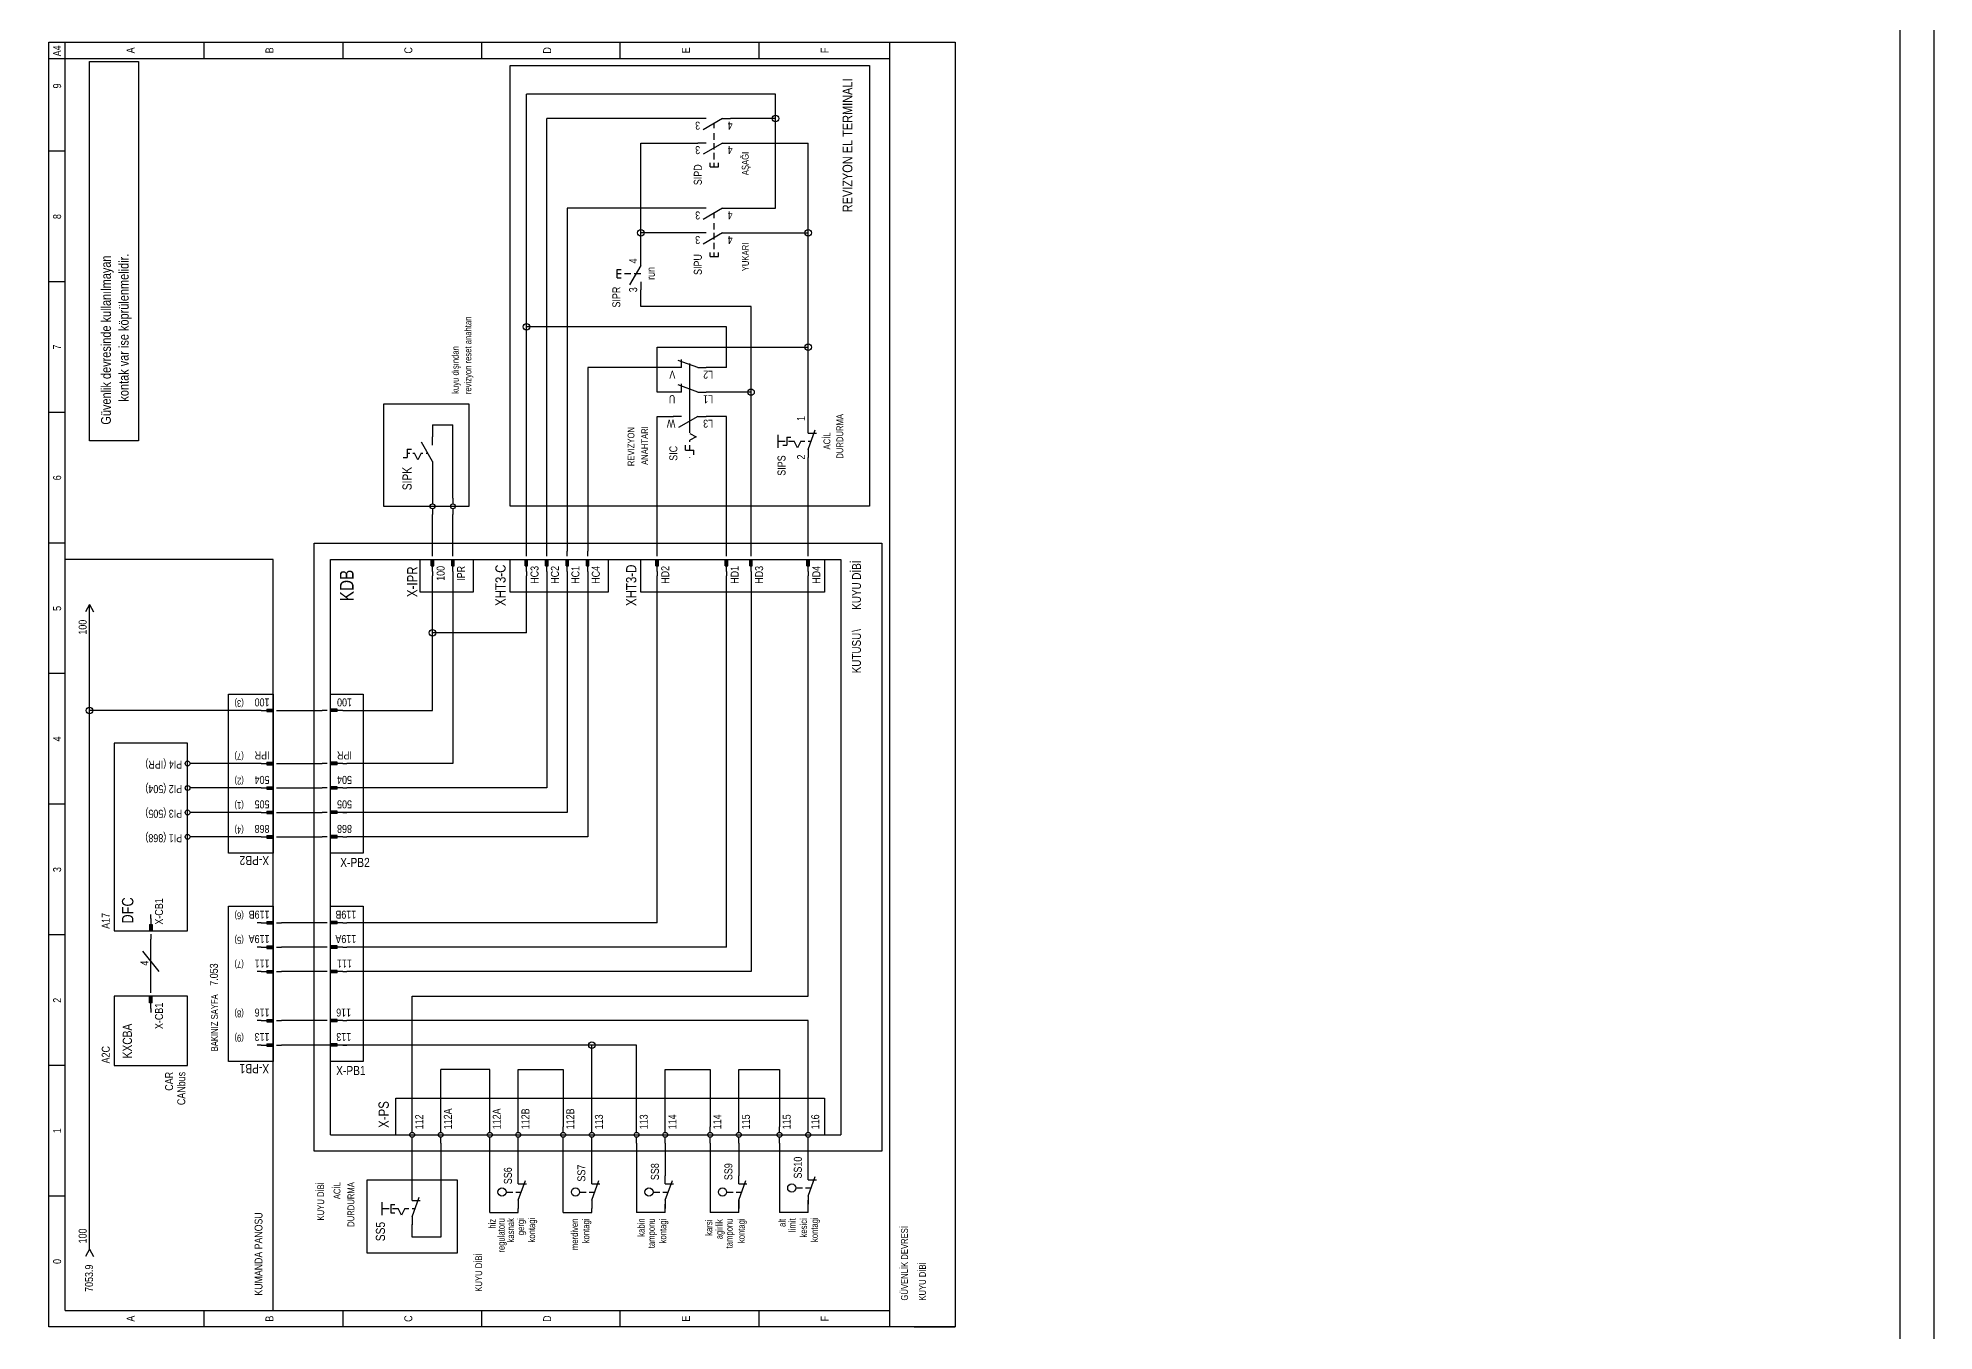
# Model space of a CAD drawing. Header units: centimetres. Extents: x 0 to 12547, y -30 to 2970.
# Drawn here: x 11151 to 12547, y 1019 to 1971 of the extents above; entities that cross this region are included whole.
import ezdxf
from ezdxf.enums import TextEntityAlignment as Align

# ---------------------------------------------------------------- set-up
doc = ezdxf.new("R2010")
doc.units = ezdxf.units.CM
for name, color, linetype in [('SCOTT-CERCEVE', 7, 'CONTINUOUS'), ('SCOTT-ELEKTRIK', 3, 'CONTINUOUS'), ('SCOTT-ELEKTRIK-YAZI', 4, 'CONTINUOUS')]:
    doc.layers.add(name, color=color, linetype=linetype)
doc.styles.get("Standard").update_dxf_attribs({"font": 'arial.ttf', "width": 0.8})

msp = doc.modelspace()

# ---------------------------------------------------------------- linework, layer by layer
at = {"layer": 'SCOTT-CERCEVE'}
for points in [[(0, 0), (12546.7, 0), (12546.7, 2970), (0, 2970)], [(100, 0), (12521.7, 0), (12521.7, 2970), (100, 2970)]]:
    msp.add_lwpolyline(points, close=True, dxfattribs=at)
at = {"layer": 'SCOTT-ELEKTRIK'}
for p, q in [((11159, 1022.3), (11159, 1968.1)), ((11159, 1968.1), (11826.2, 1968.1)), ((11171, 1034.3), (11171, 1968.1)), ((11273.2, 1968.1), (11273.2, 1956.1)), ((11375.4, 1968.1), (11375.4, 1956.1)), ((11477.5, 1968.1), (11477.5, 1956.1)), ((11579.7, 1956.1), (11579.7, 1968.1)), ((11681.9, 1956.1), (11681.9, 1968.1)), ((11778.1, 1022.3), (11778.1, 1968.1)), ((11826.2, 1968.1), (11826.2, 1022.3)), ((11159, 1956.1), (11778.1, 1956.1)), ((11189, 1674.5), (11189, 1953.9)), ((11189, 1953.9), (11225.1, 1953.9)), ((11225.1, 1953.9), (11225.1, 1674.5)), ((11498.6, 1626.4), (11498.6, 1950.9)), ((11498.6, 1950.9), (11763, 1950.9)), ((11763, 1950.9), (11763, 1626.4)), ((11693.9, 1929.9), (11510.6, 1929.9)), ((11510.6, 1758.6), (11510.6, 1929.9)), ((11693.9, 1911.9), (11693.9, 1929.9)), ((11525.6, 1593.3), (11525.6, 1911.9)), ((11636.8, 1911.9), (11525.6, 1911.9)), ((11642.8, 1911.9), (11636.8, 1911.9)), ((11654.9, 1911.9), (11640.6, 1903.7)), ((11648.8, 1904.7), (11648.8, 1908.4)), ((11648.8, 1896.2), (11648.8, 1901.1)), ((11654.9, 1911.9), (11660.9, 1911.9)), ((11693.9, 1911.9), (11660.9, 1911.9)), ((11693.9, 1845.8), (11693.9, 1911.9)), ((11171, 1887.8), (11159, 1887.8)), ((11594.8, 1893.8), (11636.8, 1893.8)), ((11594.8, 1827.7), (11594.8, 1893.8)), ((11642.8, 1893.8), (11636.8, 1893.8)), ((11654.9, 1893.8), (11640.6, 1885.6)), ((11648.8, 1889), (11648.8, 1893.8)), ((11648.8, 1881.8), (11648.8, 1886.6)), ((11654.9, 1893.8), (11660.9, 1893.8)), ((11660.9, 1893.8), (11718, 1893.8)), ((11718, 1827.7), (11718, 1893.8)), ((11645.8, 1876.4), (11645.8, 1879.4)), ((11645.8, 1876.4), (11651.9, 1876.4)), ((11648.8, 1876.4), (11648.8, 1879.4)), ((11651.9, 1876.4), (11651.9, 1879.4)), ((11636.8, 1845.8), (11540.7, 1845.8)), ((11540.7, 1845.8), (11540.7, 1593.3)), ((11642.8, 1845.8), (11636.8, 1845.8)), ((11654.9, 1845.8), (11640.6, 1837.5)), ((11654.9, 1845.8), (11660.9, 1845.8)), ((11660.9, 1845.8), (11693.9, 1845.8)), ((11648.8, 1838.5), (11648.8, 1842.3)), ((11648.8, 1830.1), (11648.8, 1834.9)), ((11636.8, 1827.7), (11594.8, 1827.7)), ((11594.8, 1809.7), (11594.8, 1827.7)), ((11642.8, 1827.7), (11636.8, 1827.7)), ((11654.9, 1827.7), (11640.6, 1819.5)), ((11648.8, 1822.9), (11648.8, 1827.7)), ((11648.8, 1815.7), (11648.8, 1820.5)), ((11654.9, 1827.7), (11660.9, 1827.7)), ((11660.9, 1827.7), (11718, 1827.7)), ((11718, 1743.6), (11718, 1827.7)), ((11577.3, 1800.7), (11580.3, 1800.7)), ((11577.3, 1794.7), (11577.3, 1800.7)), ((11594.8, 1803.7), (11586.5, 1789.5)), ((11594.8, 1803.7), (11594.8, 1809.7)), ((11645.8, 1810.3), (11645.8, 1813.3)), ((11645.8, 1810.3), (11651.9, 1810.3)), ((11648.8, 1810.3), (11648.8, 1813.3)), ((11651.9, 1810.3), (11651.9, 1813.3)), ((11171, 1791.7), (11159, 1791.7)), ((11577.3, 1797.7), (11580.3, 1797.7)), ((11577.3, 1794.7), (11580.3, 1794.7)), ((11582.7, 1797.7), (11587.5, 1797.7)), ((11589.9, 1797.7), (11594.8, 1797.7)), ((11594.8, 1791.7), (11594.8, 1785.7)), ((11594.8, 1773.6), (11594.8, 1785.7)), ((11675.9, 1773.6), (11594.8, 1773.6)), ((11675.9, 1710.5), (11675.9, 1773.6)), ((11657.9, 1758.6), (11510.6, 1758.6)), ((11510.6, 1593.3), (11510.6, 1758.6)), ((11657.9, 1728.6), (11657.9, 1758.6)), ((11606.8, 1710.5), (11606.8, 1743.6)), ((11606.8, 1743.6), (11718, 1743.6)), ((11636.8, 1728.6), (11622.4, 1733.8)), ((11624.8, 1728.6), (11624.8, 1734.6)), ((11630.8, 1680.5), (11630.8, 1731.6)), ((11718, 1686.4), (11718, 1743.6)), ((11555.7, 1728.6), (11555.7, 1593.3)), ((11618.8, 1728.6), (11555.7, 1728.6)), ((11618.8, 1728.6), (11618.6, 1728.6)), ((11624.8, 1728.6), (11618.8, 1728.6)), ((11636.8, 1728.6), (11642.8, 1728.6)), ((11642.6, 1728.6), (11642.8, 1728.6)), ((11657.9, 1728.6), (11642.8, 1728.6)), ((11618.8, 1710.5), (11606.8, 1710.5)), ((11618.8, 1710.5), (11618.6, 1710.5)), ((11624.8, 1710.5), (11618.8, 1710.5)), ((11636.8, 1710.5), (11622.4, 1715.8)), ((11624.8, 1710.5), (11624.8, 1716.5)), ((11636.8, 1710.5), (11642.8, 1710.5)), ((11642.6, 1710.5), (11642.8, 1710.5)), ((11675.9, 1710.5), (11642.8, 1710.5)), ((11675.9, 1593.3), (11675.9, 1710.5)), ((11171, 1695.5), (11159, 1695.5)), ((11405.4, 1701.5), (11405.4, 1626.4)), ((11468.5, 1701.5), (11405.4, 1701.5)), ((11468.5, 1626.4), (11468.5, 1701.5)), ((11606.8, 1692.5), (11618.8, 1692.5)), ((11606.8, 1593.3), (11606.8, 1692.5)), ((11618.8, 1692.5), (11618.6, 1692.5)), ((11624.8, 1692.5), (11618.8, 1692.5)), ((11636.8, 1692.5), (11622.6, 1684.3)), ((11636.8, 1692.5), (11642.8, 1692.5)), ((11642.6, 1692.5), (11642.8, 1692.5)), ((11657.9, 1692.5), (11642.8, 1692.5)), ((11657.9, 1593.3), (11657.9, 1692.5)), ((11441.5, 1686.5), (11456.5, 1686.5)), ((11441.5, 1686.5), (11441.5, 1677.5)), ((11441.5, 1671.5), (11441.5, 1677.5)), ((11456.5, 1632.4), (11456.5, 1686.5)), ((11630.8, 1679.9), (11635.6, 1677.5)), ((11635.6, 1677.5), (11630.8, 1675.1)), ((11630.8, 1673.9), (11630.8, 1675.1)), ((11695.8, 1669.4), (11695.8, 1679)), ((11702.3, 1677.3), (11705.3, 1677.3)), ((11702.3, 1677.3), (11702.3, 1671.3)), ((11718, 1680.3), (11718, 1686.4)), ((11718, 1668.3), (11723.2, 1682.8)), ((11718, 1680.3), (11724, 1680.3)), ((11225.1, 1674.5), (11189, 1674.5)), ((11419.8, 1662.4), (11422.9, 1662.4)), ((11422.9, 1668.4), (11425.9, 1668.4)), ((11422.9, 1668.4), (11422.9, 1662.4)), ((11422.9, 1665.4), (11424.7, 1665.4)), ((11427.1, 1665.4), (11428.3, 1665.4)), ((11430.7, 1660.6), (11428.3, 1665.4)), ((11433.1, 1665.4), (11430.7, 1660.6)), ((11433.1, 1665.4), (11434.3, 1665.4)), ((11441.5, 1659.4), (11433.3, 1673.7)), ((11436.7, 1665.4), (11438, 1665.4)), ((11627.8, 1667.8), (11627.8, 1671.5)), ((11627.8, 1667.8), (11633.8, 1667.8)), ((11630.8, 1667.8), (11630.8, 1671.5)), ((11630.8, 1662.4), (11630.8, 1662.6)), ((11633.8, 1664.2), (11633.8, 1667.8)), ((11695.8, 1674.3), (11701.1, 1674.3)), ((11699.3, 1671.3), (11702.3, 1671.3)), ((11703.5, 1674.3), (11707.7, 1674.3)), ((11710.2, 1669.5), (11707.7, 1674.3)), ((11712.6, 1674.3), (11710.2, 1669.5)), ((11712.6, 1674.3), (11715.6, 1674.3)), ((11718, 1674.3), (11720.1, 1674.3)), ((11718, 1668.3), (11718, 1662.3)), ((11718, 1662.3), (11718, 1662.4)), ((11718, 1593.3), (11718, 1662.3)), ((11441.5, 1659.4), (11441.5, 1653.4)), ((11441.5, 1653.4), (11441.5, 1632.4)), ((11405.4, 1626.4), (11468.5, 1626.4)), ((11441.5, 1632.4), (11441.5, 1628.2)), ((11441.5, 1624.6), (11441.5, 1620.4)), ((11441.5, 1593.3), (11441.5, 1620.4)), ((11456.5, 1632.4), (11456.5, 1628.2)), ((11456.5, 1624.6), (11456.5, 1620.4)), ((11456.5, 1593.3), (11456.5, 1620.4)), ((11763, 1626.4), (11498.6, 1626.4)), ((11171, 1599.3), (11159, 1599.3)), ((11354.3, 1151.5), (11354.3, 1599.3)), ((11354.3, 1599.3), (11772.1, 1599.3)), ((11441.5, 1589.7), (11441.5, 1593.3)), ((11456.5, 1589.7), (11456.5, 1593.3)), ((11510.6, 1589.7), (11510.6, 1593.3)), ((11525.6, 1589.7), (11525.6, 1593.3)), ((11540.7, 1589.7), (11540.7, 1593.3)), ((11555.7, 1589.7), (11555.7, 1593.3)), ((11606.8, 1589.7), (11606.8, 1593.3)), ((11657.9, 1589.7), (11657.9, 1593.3)), ((11675.9, 1589.7), (11675.9, 1593.3)), ((11718, 1589.7), (11718, 1593.3)), ((11772.1, 1599.3), (11772.1, 1151.5)), ((11324.3, 1587.3), (11171, 1587.3)), ((11324.3, 1034.3), (11324.3, 1587.3)), ((11366.4, 1163.6), (11366.4, 1587.3)), ((11366.4, 1587.3), (11742, 1587.3)), ((11432.5, 1563.3), (11432.5, 1587.3)), ((11432.5, 1587.3), (11471.5, 1587.3)), ((11440.6, 1587.3), (11442.4, 1587.3)), ((11440.6, 1582.5), (11440.6, 1587.3)), ((11440.6, 1582.5), (11442.4, 1582.5)), ((11440.9, 1582.5), (11440.9, 1587.3)), ((11441.2, 1582.5), (11441.2, 1587.3)), ((11441.5, 1578.3), (11441.5, 1587.3)), ((11441.5, 1578.3), (11441.5, 1575.3)), ((11441.8, 1582.5), (11441.8, 1587.3)), ((11442.1, 1582.5), (11442.1, 1587.3)), ((11442.4, 1582.5), (11442.4, 1587.3)), ((11455.6, 1587.3), (11457.4, 1587.3)), ((11455.6, 1582.5), (11455.6, 1587.3)), ((11455.6, 1582.5), (11457.4, 1582.5)), ((11455.9, 1582.5), (11455.9, 1587.3)), ((11456.2, 1582.5), (11456.2, 1587.3)), ((11456.5, 1578.3), (11456.5, 1587.3)), ((11456.5, 1578.3), (11456.5, 1575.3)), ((11456.8, 1582.5), (11456.8, 1587.3)), ((11457.1, 1582.5), (11457.1, 1587.3)), ((11457.4, 1582.5), (11457.4, 1587.3)), ((11471.5, 1587.3), (11471.5, 1563.3)), ((11498.6, 1563.3), (11498.6, 1587.3)), ((11498.6, 1587.3), (11570.7, 1587.3)), ((11509.7, 1587.3), (11511.5, 1587.3)), ((11509.7, 1582.5), (11509.7, 1587.3)), ((11509.7, 1582.5), (11511.5, 1582.5)), ((11510, 1582.5), (11510, 1587.3)), ((11510.3, 1582.5), (11510.3, 1587.3)), ((11510.6, 1578.3), (11510.6, 1587.3)), ((11510.6, 1578.3), (11510.6, 1575.3)), ((11510.9, 1582.5), (11510.9, 1587.3)), ((11511.2, 1582.5), (11511.2, 1587.3)), ((11511.5, 1582.5), (11511.5, 1587.3)), ((11524.7, 1587.3), (11526.5, 1587.3)), ((11524.7, 1582.5), (11524.7, 1587.3)), ((11524.7, 1582.5), (11526.5, 1582.5)), ((11525, 1582.5), (11525, 1587.3)), ((11525.3, 1582.5), (11525.3, 1587.3)), ((11525.6, 1578.3), (11525.6, 1587.3)), ((11525.6, 1578.3), (11525.6, 1575.3)), ((11525.9, 1582.5), (11525.9, 1587.3)), ((11526.2, 1582.5), (11526.2, 1587.3)), ((11526.5, 1582.5), (11526.5, 1587.3)), ((11539.8, 1587.3), (11541.6, 1587.3)), ((11539.8, 1582.5), (11539.8, 1587.3)), ((11539.8, 1582.5), (11541.6, 1582.5)), ((11540.1, 1582.5), (11540.1, 1587.3)), ((11540.4, 1582.5), (11540.4, 1587.3)), ((11540.7, 1578.3), (11540.7, 1587.3)), ((11540.7, 1578.3), (11540.7, 1575.3)), ((11541, 1582.5), (11541, 1587.3)), ((11541.3, 1582.5), (11541.3, 1587.3)), ((11541.6, 1582.5), (11541.6, 1587.3)), ((11554.8, 1587.3), (11556.6, 1587.3)), ((11554.8, 1582.5), (11554.8, 1587.3)), ((11554.8, 1582.5), (11556.6, 1582.5)), ((11555.1, 1582.5), (11555.1, 1587.3)), ((11555.4, 1582.5), (11555.4, 1587.3)), ((11555.7, 1578.3), (11555.7, 1587.3)), ((11555.7, 1578.3), (11555.7, 1575.3)), ((11556, 1582.5), (11556, 1587.3)), ((11556.3, 1582.5), (11556.3, 1587.3)), ((11556.6, 1582.5), (11556.6, 1587.3)), ((11570.7, 1587.3), (11570.7, 1563.3)), ((11594.8, 1563.3), (11594.8, 1587.3)), ((11594.8, 1587.3), (11730, 1587.3)), ((11605.9, 1587.3), (11607.7, 1587.3)), ((11605.9, 1582.5), (11605.9, 1587.3)), ((11605.9, 1582.5), (11607.7, 1582.5)), ((11606.2, 1582.5), (11606.2, 1587.3)), ((11606.5, 1582.5), (11606.5, 1587.3)), ((11606.8, 1578.3), (11606.8, 1587.3)), ((11606.8, 1578.3), (11606.8, 1575.3)), ((11607.1, 1582.5), (11607.1, 1587.3)), ((11607.4, 1582.5), (11607.4, 1587.3)), ((11607.7, 1582.5), (11607.7, 1587.3)), ((11657, 1587.3), (11658.8, 1587.3)), ((11657, 1582.5), (11657, 1587.3)), ((11657, 1582.5), (11658.8, 1582.5)), ((11657.3, 1582.5), (11657.3, 1587.3)), ((11657.6, 1582.5), (11657.6, 1587.3)), ((11657.9, 1578.3), (11657.9, 1587.3)), ((11657.9, 1578.3), (11657.9, 1575.3)), ((11658.2, 1582.5), (11658.2, 1587.3)), ((11658.5, 1582.5), (11658.5, 1587.3)), ((11658.8, 1582.5), (11658.8, 1587.3)), ((11675, 1587.3), (11676.8, 1587.3)), ((11675, 1582.5), (11675, 1587.3)), ((11675, 1582.5), (11676.8, 1582.5)), ((11675.3, 1582.5), (11675.3, 1587.3)), ((11675.6, 1582.5), (11675.6, 1587.3)), ((11675.9, 1578.3), (11675.9, 1587.3)), ((11675.9, 1578.3), (11675.9, 1575.3)), ((11676.2, 1582.5), (11676.2, 1587.3)), ((11676.5, 1582.5), (11676.5, 1587.3)), ((11676.8, 1582.5), (11676.8, 1587.3)), ((11717.1, 1587.3), (11718.9, 1587.3)), ((11717.1, 1582.5), (11717.1, 1587.3)), ((11717.1, 1582.5), (11718.9, 1582.5)), ((11717.4, 1582.5), (11717.4, 1587.3)), ((11717.7, 1582.5), (11717.7, 1587.3)), ((11718, 1578.3), (11718, 1587.3)), ((11718, 1578.3), (11718, 1575.3)), ((11718.3, 1582.5), (11718.3, 1587.3)), ((11718.6, 1582.5), (11718.6, 1587.3)), ((11718.9, 1582.5), (11718.9, 1587.3)), ((11730, 1587.3), (11730, 1563.3)), ((11742, 1587.3), (11742, 1163.6)), ((11471.5, 1563.3), (11432.5, 1563.3)), ((11441.5, 1533.2), (11441.5, 1575.3)), ((11456.5, 1575.3), (11456.5, 1437)), ((11570.7, 1563.3), (11498.6, 1563.3)), ((11510.6, 1533.2), (11510.6, 1575.3)), ((11525.6, 1575.3), (11525.6, 1419)), ((11540.7, 1575.3), (11540.7, 1401)), ((11555.7, 1575.3), (11555.7, 1383)), ((11730, 1563.3), (11594.8, 1563.3)), ((11606.8, 1319.8), (11606.8, 1575.3)), ((11657.9, 1301.8), (11657.9, 1575.3)), ((11675.9, 1575.3), (11675.9, 1283.8)), ((11718, 1265.7), (11718, 1575.3)), ((11189, 1554.2), (11186, 1548.8)), ((11189, 1554.2), (11192, 1548.8)), ((11189, 1476.1), (11189, 1554.2)), ((11510.6, 1533.2), (11441.5, 1533.2)), ((11441.5, 1476.1), (11441.5, 1533.2)), ((11171, 1503.2), (11159, 1503.2)), ((11291.2, 1370.9), (11291.2, 1488.1)), ((11291.2, 1488.1), (11324.3, 1488.1)), ((11324.3, 1488.1), (11324.3, 1370.9)), ((11366.4, 1370.9), (11366.4, 1488.1)), ((11366.4, 1488.1), (11390.4, 1488.1)), ((11390.4, 1488.1), (11390.4, 1370.9)), ((11189, 1079.4), (11189, 1476.1)), ((11312.3, 1476.1), (11189, 1476.1)), ((11315.3, 1476.1), (11312.3, 1476.1)), ((11315.3, 1476.1), (11324.3, 1476.1)), ((11319.5, 1477), (11324.3, 1477)), ((11319.5, 1477), (11319.5, 1475.2)), ((11319.5, 1476.7), (11324.3, 1476.7)), ((11319.5, 1476.4), (11324.3, 1476.4)), ((11319.5, 1475.8), (11324.3, 1475.8)), ((11319.5, 1475.5), (11324.3, 1475.5)), ((11319.5, 1475.2), (11324.3, 1475.2)), ((11324.3, 1477), (11324.3, 1475.2)), ((11326.7, 1476.1), (11330.3, 1476.1)), ((11330.3, 1476.1), (11360.3, 1476.1)), ((11363.9, 1476.1), (11360.3, 1476.1)), ((11366.4, 1475.2), (11366.4, 1477)), ((11371.2, 1477), (11366.4, 1477)), ((11371.2, 1476.7), (11366.4, 1476.7)), ((11371.2, 1476.4), (11366.4, 1476.4)), ((11375.4, 1476.1), (11366.4, 1476.1)), ((11371.2, 1475.8), (11366.4, 1475.8)), ((11371.2, 1475.5), (11366.4, 1475.5)), ((11371.2, 1475.2), (11366.4, 1475.2)), ((11371.2, 1475.2), (11371.2, 1477)), ((11375.4, 1476.1), (11378.4, 1476.1)), ((11378.4, 1476.1), (11441.5, 1476.1)), ((11207.1, 1452.1), (11207.1, 1313.8)), ((11261.2, 1452.1), (11207.1, 1452.1)), ((11261.2, 1313.8), (11261.2, 1452.1)), ((11319.5, 1437.9), (11324.3, 1437.9)), ((11319.5, 1437.9), (11319.5, 1436.1)), ((11319.5, 1437.6), (11324.3, 1437.6)), ((11324.3, 1437.9), (11324.3, 1436.1)), ((11366.4, 1436.1), (11366.4, 1437.9)), ((11371.2, 1437.9), (11366.4, 1437.9)), ((11371.2, 1437.6), (11366.4, 1437.6)), ((11371.2, 1436.1), (11371.2, 1437.9)), ((11267.2, 1437), (11263, 1437)), ((11312.3, 1437), (11267.2, 1437)), ((11315.3, 1437), (11312.3, 1437)), ((11315.3, 1437), (11324.3, 1437)), ((11319.5, 1437.3), (11324.3, 1437.3)), ((11319.5, 1436.7), (11324.3, 1436.7)), ((11319.5, 1436.4), (11324.3, 1436.4)), ((11319.5, 1436.1), (11324.3, 1436.1)), ((11326.7, 1437), (11330.3, 1437)), ((11330.3, 1437), (11360.3, 1437)), ((11363.9, 1437), (11360.3, 1437)), ((11371.2, 1437.3), (11366.4, 1437.3)), ((11375.4, 1437), (11366.4, 1437)), ((11371.2, 1436.7), (11366.4, 1436.7)), ((11371.2, 1436.4), (11366.4, 1436.4)), ((11371.2, 1436.1), (11366.4, 1436.1)), ((11375.4, 1437), (11378.4, 1437)), ((11456.5, 1437), (11378.4, 1437)), ((11267.2, 1419), (11263, 1419)), ((11312.3, 1419), (11267.2, 1419)), ((11315.3, 1419), (11312.3, 1419)), ((11315.3, 1419), (11324.3, 1419)), ((11319.5, 1419.9), (11324.3, 1419.9)), ((11319.5, 1419.9), (11319.5, 1418.1)), ((11319.5, 1419.6), (11324.3, 1419.6)), ((11319.5, 1419.3), (11324.3, 1419.3)), ((11319.5, 1418.7), (11324.3, 1418.7)), ((11319.5, 1418.4), (11324.3, 1418.4)), ((11319.5, 1418.1), (11324.3, 1418.1)), ((11324.3, 1419.9), (11324.3, 1418.1)), ((11326.7, 1419), (11330.3, 1419)), ((11330.3, 1419), (11360.3, 1419)), ((11363.9, 1419), (11360.3, 1419)), ((11366.4, 1418.1), (11366.4, 1419.9)), ((11371.2, 1419.9), (11366.4, 1419.9)), ((11371.2, 1419.6), (11366.4, 1419.6)), ((11371.2, 1419.3), (11366.4, 1419.3)), ((11375.4, 1419), (11366.4, 1419)), ((11371.2, 1418.7), (11366.4, 1418.7)), ((11371.2, 1418.4), (11366.4, 1418.4)), ((11371.2, 1418.1), (11366.4, 1418.1)), ((11371.2, 1418.1), (11371.2, 1419.9)), ((11375.4, 1419), (11378.4, 1419)), ((11525.6, 1419), (11378.4, 1419)), ((11171, 1407), (11159, 1407)), ((11267.2, 1401), (11263, 1401)), ((11312.3, 1401), (11267.2, 1401)), ((11315.3, 1401), (11312.3, 1401)), ((11315.3, 1401), (11324.3, 1401)), ((11319.5, 1401.9), (11324.3, 1401.9)), ((11319.5, 1401.9), (11319.5, 1400.1)), ((11319.5, 1401.6), (11324.3, 1401.6)), ((11319.5, 1401.3), (11324.3, 1401.3)), ((11319.5, 1400.7), (11324.3, 1400.7)), ((11319.5, 1400.4), (11324.3, 1400.4)), ((11319.5, 1400.1), (11324.3, 1400.1)), ((11324.3, 1401.9), (11324.3, 1400.1)), ((11326.7, 1401), (11330.3, 1401)), ((11330.3, 1401), (11360.3, 1401)), ((11363.9, 1401), (11360.3, 1401)), ((11366.4, 1400.1), (11366.4, 1401.9)), ((11371.2, 1401.9), (11366.4, 1401.9)), ((11371.2, 1401.6), (11366.4, 1401.6)), ((11371.2, 1401.3), (11366.4, 1401.3)), ((11375.4, 1401), (11366.4, 1401)), ((11371.2, 1400.7), (11366.4, 1400.7)), ((11371.2, 1400.4), (11366.4, 1400.4)), ((11371.2, 1400.1), (11366.4, 1400.1)), ((11371.2, 1400.1), (11371.2, 1401.9)), ((11375.4, 1401), (11378.4, 1401)), ((11378.4, 1401), (11375.4, 1401)), ((11540.7, 1401), (11378.4, 1401)), ((11267.2, 1383), (11263, 1383)), ((11312.3, 1383), (11267.2, 1383)), ((11315.3, 1383), (11312.3, 1383)), ((11315.3, 1383), (11324.3, 1383)), ((11319.5, 1383.9), (11324.3, 1383.9)), ((11319.5, 1383.9), (11319.5, 1382)), ((11319.5, 1383.6), (11324.3, 1383.6)), ((11319.5, 1383.3), (11324.3, 1383.3)), ((11319.5, 1382.6), (11324.3, 1382.6)), ((11319.5, 1382.3), (11324.3, 1382.3)), ((11319.5, 1382), (11324.3, 1382)), ((11324.3, 1383.9), (11324.3, 1382)), ((11326.7, 1383), (11330.3, 1383)), ((11330.3, 1383), (11360.3, 1383)), ((11363.9, 1383), (11360.3, 1383)), ((11366.4, 1382), (11366.4, 1383.9)), ((11371.2, 1383.9), (11366.4, 1383.9)), ((11371.2, 1383.6), (11366.4, 1383.6)), ((11371.2, 1383.3), (11366.4, 1383.3)), ((11375.4, 1383), (11366.4, 1383)), ((11371.2, 1382.6), (11366.4, 1382.6)), ((11371.2, 1382.3), (11366.4, 1382.3)), ((11371.2, 1382), (11366.4, 1382)), ((11371.2, 1382), (11371.2, 1383.9)), ((11375.4, 1383), (11378.4, 1383)), ((11555.7, 1383), (11378.4, 1383)), ((11324.3, 1370.9), (11291.2, 1370.9)), ((11390.4, 1370.9), (11366.4, 1370.9)), ((11291.2, 1217.7), (11291.2, 1331.9)), ((11291.2, 1331.9), (11324.3, 1331.9)), ((11324.3, 1331.9), (11324.3, 1217.7)), ((11366.4, 1217.7), (11366.4, 1331.9)), ((11366.4, 1331.9), (11390.4, 1331.9)), ((11390.4, 1331.9), (11390.4, 1217.7)), ((11207.1, 1313.8), (11261.2, 1313.8)), ((11233.2, 1318.6), (11233.2, 1313.8)), ((11233.2, 1318.6), (11235, 1318.6)), ((11233.2, 1313.8), (11235, 1313.8)), ((11233.5, 1318.6), (11233.5, 1313.8)), ((11233.8, 1318.6), (11233.8, 1313.8)), ((11234.1, 1322.8), (11234.1, 1325.9)), ((11234.1, 1322.8), (11234.1, 1313.8)), ((11234.4, 1318.6), (11234.4, 1313.8)), ((11234.7, 1318.6), (11234.7, 1313.8)), ((11235, 1318.6), (11235, 1313.8)), ((11315.3, 1319.8), (11312.3, 1319.8)), ((11315.3, 1319.8), (11324.3, 1319.8)), ((11319.5, 1320.7), (11324.3, 1320.7)), ((11319.5, 1320.7), (11319.5, 1318.9)), ((11319.5, 1320.4), (11324.3, 1320.4)), ((11319.5, 1320.1), (11324.3, 1320.1)), ((11319.5, 1319.5), (11324.3, 1319.5)), ((11319.5, 1319.2), (11324.3, 1319.2)), ((11319.5, 1318.9), (11324.3, 1318.9)), ((11324.3, 1320.7), (11324.3, 1318.9)), ((11326.7, 1319.8), (11330.3, 1319.8)), ((11360.3, 1319.8), (11330.3, 1319.8)), ((11363.9, 1319.8), (11360.3, 1319.8)), ((11366.4, 1318.9), (11366.4, 1320.7)), ((11371.2, 1320.7), (11366.4, 1320.7)), ((11371.2, 1320.4), (11366.4, 1320.4)), ((11371.2, 1320.1), (11366.4, 1320.1)), ((11375.4, 1319.8), (11366.4, 1319.8)), ((11371.2, 1319.5), (11366.4, 1319.5)), ((11371.2, 1319.2), (11366.4, 1319.2)), ((11371.2, 1318.9), (11366.4, 1318.9)), ((11371.2, 1318.9), (11371.2, 1320.7)), ((11375.4, 1319.8), (11378.4, 1319.8)), ((11606.8, 1319.8), (11378.4, 1319.8)), ((11171, 1310.8), (11159, 1310.8)), ((11228.1, 1298.8), (11240.1, 1283.8)), ((11234.1, 1311.4), (11234.1, 1307.8)), ((11234.1, 1271.8), (11234.1, 1307.8)), ((11315.3, 1301.8), (11312.3, 1301.8)), ((11315.3, 1301.8), (11324.3, 1301.8)), ((11319.5, 1302.7), (11324.3, 1302.7)), ((11319.5, 1302.7), (11319.5, 1300.9)), ((11319.5, 1302.4), (11324.3, 1302.4)), ((11319.5, 1302.1), (11324.3, 1302.1)), ((11319.5, 1301.5), (11324.3, 1301.5)), ((11319.5, 1301.2), (11324.3, 1301.2)), ((11319.5, 1300.9), (11324.3, 1300.9)), ((11324.3, 1302.7), (11324.3, 1300.9)), ((11326.7, 1301.8), (11330.3, 1301.8)), ((11360.3, 1301.8), (11330.3, 1301.8)), ((11363.9, 1301.8), (11360.3, 1301.8)), ((11366.4, 1300.9), (11366.4, 1302.7)), ((11371.2, 1302.7), (11366.4, 1302.7)), ((11371.2, 1302.4), (11366.4, 1302.4)), ((11371.2, 1302.1), (11366.4, 1302.1)), ((11375.4, 1301.8), (11366.4, 1301.8)), ((11371.2, 1301.5), (11366.4, 1301.5)), ((11371.2, 1301.2), (11366.4, 1301.2)), ((11371.2, 1300.9), (11366.4, 1300.9)), ((11371.2, 1300.9), (11371.2, 1302.7)), ((11375.4, 1301.8), (11378.4, 1301.8)), ((11657.9, 1301.8), (11378.4, 1301.8)), ((11319.5, 1284.7), (11324.3, 1284.7)), ((11319.5, 1284.7), (11319.5, 1282.9)), ((11319.5, 1284.4), (11324.3, 1284.4)), ((11319.5, 1284.1), (11324.3, 1284.1)), ((11324.3, 1284.7), (11324.3, 1282.9)), ((11366.4, 1282.9), (11366.4, 1284.7)), ((11371.2, 1284.7), (11366.4, 1284.7)), ((11371.2, 1284.4), (11366.4, 1284.4)), ((11371.2, 1284.1), (11366.4, 1284.1)), ((11371.2, 1282.9), (11371.2, 1284.7)), ((11234.1, 1268.2), (11234.1, 1271.8)), ((11315.3, 1283.8), (11312.3, 1283.8)), ((11315.3, 1283.8), (11324.3, 1283.8)), ((11319.5, 1283.5), (11324.3, 1283.5)), ((11319.5, 1283.2), (11324.3, 1283.2)), ((11319.5, 1282.9), (11324.3, 1282.9)), ((11326.7, 1283.8), (11330.3, 1283.8)), ((11360.3, 1283.8), (11330.3, 1283.8)), ((11363.9, 1283.8), (11360.3, 1283.8)), ((11375.4, 1283.8), (11366.4, 1283.8)), ((11371.2, 1283.5), (11366.4, 1283.5)), ((11371.2, 1283.2), (11366.4, 1283.2)), ((11371.2, 1282.9), (11366.4, 1282.9)), ((11375.4, 1283.8), (11378.4, 1283.8)), ((11675.9, 1283.8), (11378.4, 1283.8)), ((11207.1, 1265.7), (11207.1, 1214.7)), ((11261.2, 1265.7), (11207.1, 1265.7)), ((11235, 1265.7), (11233.2, 1265.7)), ((11233.2, 1260.9), (11233.2, 1265.7)), ((11235, 1260.9), (11233.2, 1260.9)), ((11233.5, 1260.9), (11233.5, 1265.7)), ((11233.8, 1260.9), (11233.8, 1265.7)), ((11234.1, 1256.7), (11234.1, 1265.7)), ((11234.1, 1256.7), (11234.1, 1253.7)), ((11234.4, 1260.9), (11234.4, 1265.7)), ((11234.7, 1260.9), (11234.7, 1265.7)), ((11235, 1260.9), (11235, 1265.7)), ((11261.2, 1214.7), (11261.2, 1265.7)), ((11426.5, 1169.6), (11426.5, 1265.7)), ((11426.5, 1265.7), (11718, 1265.7)), ((11315.3, 1247.7), (11312.3, 1247.7)), ((11315.3, 1247.7), (11324.3, 1247.7)), ((11319.5, 1248.6), (11324.3, 1248.6)), ((11319.5, 1248.6), (11319.5, 1246.8)), ((11319.5, 1248.3), (11324.3, 1248.3)), ((11319.5, 1248), (11324.3, 1248)), ((11319.5, 1247.4), (11324.3, 1247.4)), ((11319.5, 1247.1), (11324.3, 1247.1)), ((11319.5, 1246.8), (11324.3, 1246.8)), ((11324.3, 1248.6), (11324.3, 1246.8)), ((11326.7, 1247.7), (11330.3, 1247.7)), ((11360.3, 1247.7), (11330.3, 1247.7)), ((11363.9, 1247.7), (11360.3, 1247.7)), ((11366.4, 1246.8), (11366.4, 1248.6)), ((11371.2, 1248.6), (11366.4, 1248.6)), ((11371.2, 1248.3), (11366.4, 1248.3)), ((11371.2, 1248), (11366.4, 1248)), ((11375.4, 1247.7), (11366.4, 1247.7)), ((11371.2, 1247.4), (11366.4, 1247.4)), ((11371.2, 1247.1), (11366.4, 1247.1)), ((11371.2, 1246.8), (11366.4, 1246.8)), ((11371.2, 1246.8), (11371.2, 1248.6)), ((11375.4, 1247.7), (11378.4, 1247.7)), ((11718, 1247.7), (11378.4, 1247.7)), ((11718, 1169.6), (11718, 1247.7)), ((11315.3, 1229.7), (11312.3, 1229.7)), ((11315.3, 1229.7), (11324.3, 1229.7)), ((11319.5, 1230.6), (11324.3, 1230.6)), ((11319.5, 1230.6), (11319.5, 1228.8)), ((11319.5, 1230.3), (11324.3, 1230.3)), ((11319.5, 1230), (11324.3, 1230)), ((11319.5, 1229.4), (11324.3, 1229.4)), ((11319.5, 1229.1), (11324.3, 1229.1)), ((11319.5, 1228.8), (11324.3, 1228.8)), ((11324.3, 1230.6), (11324.3, 1228.8)), ((11326.7, 1229.7), (11330.3, 1229.7)), ((11360.3, 1229.7), (11330.3, 1229.7)), ((11363.9, 1229.7), (11360.3, 1229.7)), ((11558.7, 1229.7), (11360.3, 1229.7)), ((11366.4, 1228.8), (11366.4, 1230.6)), ((11371.2, 1230.6), (11366.4, 1230.6)), ((11371.2, 1230.3), (11366.4, 1230.3)), ((11371.2, 1230), (11366.4, 1230)), ((11375.4, 1229.7), (11366.4, 1229.7)), ((11371.2, 1229.4), (11366.4, 1229.4)), ((11371.2, 1229.1), (11366.4, 1229.1)), ((11371.2, 1228.8), (11366.4, 1228.8)), ((11371.2, 1228.8), (11371.2, 1230.6)), ((11375.4, 1229.7), (11378.4, 1229.7)), ((11558.7, 1169.6), (11558.7, 1229.7)), ((11591.7, 1229.7), (11558.7, 1229.7)), ((11591.7, 1169.6), (11591.7, 1229.7)), ((11171, 1214.7), (11159, 1214.7)), ((11207.1, 1214.7), (11261.2, 1214.7)), ((11324.3, 1217.7), (11291.2, 1217.7)), ((11390.4, 1217.7), (11366.4, 1217.7)), ((11447.5, 1169.6), (11447.5, 1211.7)), ((11483.6, 1211.7), (11447.5, 1211.7)), ((11483.6, 1169.6), (11483.6, 1211.7)), ((11504.6, 1211.7), (11537.7, 1211.7)), ((11504.6, 1169.6), (11504.6, 1211.7)), ((11537.7, 1211.7), (11537.7, 1169.6)), ((11612.8, 1169.6), (11612.8, 1211.7)), ((11612.8, 1211.7), (11645.8, 1211.7)), ((11645.8, 1211.7), (11645.8, 1169.6)), ((11666.9, 1169.6), (11666.9, 1211.7)), ((11666.9, 1211.7), (11696.9, 1211.7)), ((11696.9, 1211.7), (11696.9, 1169.6)), ((11414.4, 1163.6), (11414.4, 1190.6)), ((11414.4, 1190.6), (11730, 1190.6)), ((11730, 1190.6), (11730, 1163.6)), ((11366.4, 1163.6), (11742, 1163.6)), ((11426.5, 1165.4), (11426.5, 1169.6)), ((11426.5, 1157.6), (11426.5, 1161.8)), ((11447.5, 1165.4), (11447.5, 1169.6)), ((11447.5, 1157.6), (11447.5, 1161.8)), ((11483.6, 1165.4), (11483.6, 1169.6)), ((11483.6, 1157.6), (11483.6, 1161.8)), ((11504.6, 1165.4), (11504.6, 1169.6)), ((11504.6, 1157.6), (11504.6, 1161.8)), ((11537.7, 1165.4), (11537.7, 1169.6)), ((11537.7, 1157.6), (11537.7, 1161.8)), ((11558.7, 1165.4), (11558.7, 1169.6)), ((11558.7, 1157.6), (11558.7, 1161.8)), ((11591.7, 1165.4), (11591.7, 1169.6)), ((11591.7, 1157.6), (11591.7, 1161.8)), ((11612.8, 1165.4), (11612.8, 1169.6)), ((11612.8, 1157.6), (11612.8, 1161.8)), ((11645.8, 1165.4), (11645.8, 1169.6)), ((11645.8, 1157.6), (11645.8, 1161.8)), ((11666.9, 1165.4), (11666.9, 1169.6)), ((11666.9, 1157.6), (11666.9, 1161.8)), ((11696.9, 1165.4), (11696.9, 1169.6)), ((11696.9, 1157.6), (11696.9, 1161.8)), ((11718, 1165.4), (11718, 1169.6)), ((11718, 1157.6), (11718, 1161.8)), ((11772.1, 1151.5), (11354.3, 1151.5)), ((11426.5, 1121.4), (11426.5, 1157.6)), ((11447.5, 1157.6), (11447.5, 1088.4)), ((11483.6, 1106.5), (11483.6, 1157.6)), ((11504.6, 1133.5), (11504.6, 1157.6)), ((11537.7, 1106.5), (11537.7, 1157.6)), ((11558.7, 1133.5), (11558.7, 1157.6)), ((11591.7, 1157.6), (11591.7, 1106.5)), ((11612.8, 1157.6), (11612.8, 1133.5)), ((11645.8, 1157.6), (11645.8, 1106.5)), ((11666.9, 1157.6), (11666.9, 1133.5)), ((11696.9, 1157.6), (11696.9, 1106.5)), ((11718, 1136.5), (11718, 1157.6)), ((11393.4, 1076.4), (11393.4, 1130.5)), ((11393.4, 1130.5), (11459.5, 1130.5)), ((11459.5, 1130.5), (11459.5, 1076.4)), ((11504.6, 1127.5), (11504.6, 1133.5)), ((11558.7, 1127.5), (11558.7, 1133.5)), ((11612.8, 1127.5), (11612.8, 1133.5)), ((11666.9, 1127.5), (11666.9, 1133.5)), ((11718, 1130.5), (11718, 1136.5)), ((11718, 1118.5), (11723.2, 1132.9)), ((11718, 1130.5), (11724, 1130.5)), ((11171, 1118.5), (11159, 1118.5)), ((11426.5, 1115.4), (11426.5, 1121.4)), ((11426.5, 1103.3), (11431.7, 1117.8)), ((11495.6, 1121.5), (11500.5, 1121.5)), ((11502.7, 1121.5), (11506.8, 1121.5)), ((11504.6, 1115.5), (11509.8, 1129.9)), ((11504.6, 1127.5), (11510.6, 1127.5)), ((11549.7, 1121.5), (11554.6, 1121.5)), ((11556.8, 1121.5), (11560.9, 1121.5)), ((11558.7, 1115.5), (11563.9, 1129.9)), ((11558.7, 1127.5), (11564.7, 1127.5)), ((11603.8, 1121.5), (11608.7, 1121.5)), ((11610.9, 1121.5), (11615, 1121.5)), ((11612.8, 1115.5), (11618, 1129.9)), ((11612.8, 1127.5), (11618.8, 1127.5)), ((11657.9, 1121.5), (11662.8, 1121.5)), ((11665, 1121.5), (11669.1, 1121.5)), ((11666.9, 1115.5), (11672.1, 1129.9)), ((11666.9, 1127.5), (11672.9, 1127.5)), ((11709, 1124.5), (11713.9, 1124.5)), ((11716, 1124.5), (11720.2, 1124.5)), ((11718, 1118.5), (11718, 1112.5)), ((11404.3, 1104.4), (11404.3, 1114.1)), ((11404.3, 1109.4), (11409.6, 1109.4)), ((11410.8, 1112.4), (11413.8, 1112.4)), ((11410.8, 1112.4), (11410.8, 1106.3)), ((11410.8, 1106.3), (11413.8, 1106.3)), ((11412, 1109.4), (11416.2, 1109.4)), ((11418.6, 1104.5), (11416.2, 1109.4)), ((11421, 1109.4), (11418.6, 1104.5)), ((11421, 1109.4), (11424.1, 1109.4)), ((11426.5, 1115.4), (11432.5, 1115.4)), ((11426.5, 1109.4), (11428.6, 1109.4)), ((11426.5, 1103.3), (11426.5, 1097.3)), ((11483.6, 1106.5), (11504.6, 1106.5)), ((11504.6, 1115.5), (11504.6, 1109.5)), ((11504.6, 1106.5), (11504.6, 1109.5)), ((11537.7, 1106.5), (11558.7, 1106.5)), ((11558.7, 1115.5), (11558.7, 1109.5)), ((11558.7, 1106.5), (11558.7, 1109.5)), ((11612.8, 1106.5), (11591.7, 1106.5)), ((11612.8, 1115.5), (11612.8, 1109.5)), ((11612.8, 1106.5), (11612.8, 1112.5)), ((11666.9, 1106.5), (11645.8, 1106.5)), ((11666.9, 1115.5), (11666.9, 1109.5)), ((11666.9, 1106.5), (11666.9, 1115.5)), ((11718, 1106.5), (11696.9, 1106.5)), ((11718, 1106.5), (11718, 1115.5)), ((11426.5, 1097.3), (11426.5, 1097.5)), ((11426.5, 1088.4), (11426.5, 1097.3)), ((11189, 1079.4), (11186, 1074)), ((11189, 1079.4), (11192, 1074)), ((11459.5, 1076.4), (11393.4, 1076.4)), ((11447.5, 1088.4), (11426.5, 1088.4)), ((11171, 1034.3), (11778.1, 1034.3)), ((11273.2, 1034.3), (11273.2, 1022.3)), ((11375.4, 1034.3), (11375.4, 1022.3)), ((11477.5, 1034.3), (11477.5, 1022.3)), ((11579.7, 1022.3), (11579.7, 1034.3)), ((11681.9, 1022.3), (11681.9, 1034.3)), ((11778.1, 1022.3), (11778.1, 1034.3)), ((11826.2, 1022.3), (11159, 1022.3)), ((11796.1, 1022.3), (11826.2, 1022.3))]:
    msp.add_line(p, q, dxfattribs=at)
for centre, radius in [((11693.9, 1911.9), 2.4), ((11594.8, 1827.7), 2.4), ((11718, 1827.7), 2.4), ((11510.6, 1758.6), 2.4), ((11718, 1743.6), 2.4), ((11675.9, 1710.5), 2.4), ((11441.5, 1626.4), 1.8), ((11456.5, 1626.4), 1.8), ((11441.5, 1533.2), 2.4), ((11189, 1476.1), 2.4), ((11261.2, 1437), 1.8), ((11261.2, 1419), 1.8), ((11261.2, 1401), 1.8), ((11261.2, 1383), 1.8), ((11558.7, 1229.7), 2.4), ((11426.5, 1163.6), 1.8), ((11447.5, 1163.6), 1.8), ((11483.6, 1163.6), 1.8), ((11504.6, 1163.6), 1.8), ((11537.7, 1163.6), 1.8), ((11558.7, 1163.6), 1.8), ((11591.7, 1163.6), 1.8), ((11612.8, 1163.6), 1.8), ((11645.8, 1163.6), 1.8), ((11666.9, 1163.6), 1.8), ((11696.9, 1163.6), 1.8), ((11718, 1163.6), 1.8), ((11492.6, 1121.5), 3.01), ((11546.7, 1121.5), 3.01), ((11600.8, 1121.5), 3.01), ((11654.9, 1121.5), 3.01), ((11705.9, 1124.5), 3.01)]:
    msp.add_circle(centre, radius, dxfattribs=at)

# ---------------------------------------------------------------- texts
at = {"layer": 'SCOTT-ELEKTRIK-YAZI', "width": 0.8}
for s, height, rotation, p in [('A4', 5.89, 90, (11168.1, 1957.7)), ('3', 5.89, 180, (11638.5, 1909.6)), ('3', 5.89, 180, (11638.5, 1891.6)), ('3', 5.89, 180, (11638.5, 1843.5)), ('3', 5.89, 180, (11638.5, 1825.4)), ('Güvenlik devresinde kullanılmayan', 7.213, 90, (11204.7, 1686.5)), ('kontak var ise köprülenmelidir.', 7.213, 90, (11217.8, 1703.5)), ('run', 5.89, 90, (11605.1, 1793.1)), ('3', 5.89, 90, (11592.1, 1784)), ('revizyon reset anahtarı', 5.049, 90, (11470.1, 1709)), ('kuyu dışından', 5.049, 90, (11460.8, 1709.2)), ('V', 5.89, 180, (11620.2, 1726.3)), ('U', 5.89, 180, (11620.2, 1708.2)), ('W', 5.89, 180, (11620.2, 1690.2)), ('1', 5.89, 90, (11715.7, 1689.2)), ('100', 5.89, 180, (11321.5, 1485)), ('PI4 (IPR)', 5.89, 180, (11257.2, 1439.1)), ('IPR', 5.89, 180, (11321.5, 1445.9)), ('504', 5.89, 180, (11321.5, 1427.9)), ('PI2 (504)', 5.89, 180, (11257.2, 1421.1)), ('505', 5.89, 180, (11321.5, 1409.9)), ('PI3 (505)', 5.89, 180, (11257.2, 1403)), ('PI1 (868)', 5.89, 180, (11257.2, 1385)), ('868', 5.89, 180, (11321.5, 1391.8)), ('X-PB2', 6.73, 180, (11321.2, 1369)), ('A17', 5.89, 90, (11203.9, 1315.3)), ('DFC', 8.41, 90, (11221.3, 1319.2)), ('X-CB1', 5.89, 90, (11243.1, 1318.4)), ('119B', 5.89, 180, (11321.5, 1328.7)), ('119A', 5.89, 180, (11321.5, 1310.7)), ('4', 5.89, 90, (11232.4, 1288.2)), ('7.053', 5.89, 90, (11283.5, 1273.4)), ('111', 5.89, 180, (11321.5, 1292.7)), ('116', 5.89, 180, (11321.5, 1256.6)), ('A2C', 5.89, 90, (11203.9, 1216.2)), ('113', 5.89, 180, (11321.5, 1238.6)), ('X-PB1', 6.73, 180, (11321.2, 1215.7)), ('X-PS', 7.57, 90, (11409.3, 1168.7)), ('112', 5.89, 90, (11434.6, 1167.7)), ('112A', 5.89, 90, (11455.7, 1167.7)), ('112A', 5.89, 90, (11491.7, 1167.7)), ('112B', 5.89, 90, (11512.8, 1167.7)), ('112B', 5.89, 90, (11545.8, 1167.7)), ('113', 5.89, 90, (11566.9, 1167.7)), ('113', 5.89, 90, (11599.9, 1167.7)), ('114', 5.89, 90, (11621, 1167.7)), ('114', 5.89, 90, (11654, 1167.7)), ('115', 5.89, 90, (11675.1, 1167.7)), ('115', 5.89, 90, (11705.1, 1167.7)), ('116', 5.89, 90, (11726.1, 1167.7)), ('SS7', 5.89, 90, (11554, 1129.2)), ('KUMANDA PANOSU', 5.77, 90, (11316.3, 1045.3)), ('100', 5.89, 90, (11186.9, 1083.7)), ('GÜVENLİK DEVRESİ', 5.049, 90, (11791.4, 1041.6)), ('KUYU DİBİ', 5.05, 90, (11804.6, 1041.6))]:
    msp.add_text(s, height=height, rotation=rotation, dxfattribs=at).set_placement(p)
for s, height, p in [('A', 5.89, (11222.2, 1962.1)), ('B', 5.89, (11324.4, 1962.1)), ('C', 5.89, (11426.6, 1962.1)), ('D', 5.89, (11528.8, 1962.1)), ('E', 5.89, (11630.9, 1962.1)), ('F', 5.89, (11733.1, 1962.1)), ('9', 5.89, (11168.1, 1935.9)), ('AŞAĞI', 5.05, (11674.2, 1878.8)), ('8', 5.89, (11168.1, 1839.7)), ('YUKARI', 5.05, (11674.3, 1810)), ('7', 5.89, (11168.1, 1743.6)), ('DURDURMA', 5.05, (11743.8, 1677.9)), ('ACİL', 5.05, (11734.3, 1674.5)), ('SIPS', 5.89, (11701.3, 1656.4)), ('6', 5.89, (11168.1, 1647.4)), ('SIPK', 6.73, (11426.1, 1646.8)), ('5', 5.89, (11168.1, 1551.2)), ('4', 5.89, (11168.1, 1455.1)), ('3', 5.89, (11168.1, 1358.9)), ('2', 5.89, (11168.1, 1262.7)), ('KXCBA', 6.73, (11220.2, 1232.7)), ('1', 5.89, (11168.1, 1166.6)), ('SS10', 5.89, (11713.3, 1139.5)), ('SS6', 5.89, (11499.9, 1133.5)), ('SS8', 5.89, (11608.1, 1136.5)), ('SS9', 5.89, (11662.2, 1136.5)), ('SS5', 6.73, (11406.5, 1092.4)), ('0', 5.89, (11168.1, 1070.4)), ('A', 5.89, (11222.2, 1028.3)), ('B', 5.89, (11324.4, 1028.3)), ('C', 5.89, (11426.6, 1028.3)), ('D', 5.89, (11528.8, 1028.3)), ('E', 5.89, (11630.9, 1028.3)), ('F', 5.89, (11733.1, 1028.3))]:
    msp.add_text(s, height=height, rotation=90, dxfattribs=at).set_placement(p, align=Align.CENTER)
for s, height, rotation, p in [('REVIZYON EL TERMINALI', 7.213, 90, (11750.5, 1941.4)), ('4', 5.89, 180, (11658.7, 1909.6)), ('4', 5.89, 180, (11658.7, 1891.6)), ('SIPD', 5.89, 90, (11639.7, 1878.2)), ('4', 5.89, 180, (11658.7, 1843.5)), ('4', 5.89, 180, (11658.7, 1825.4)), ('4', 5.89, 90, (11592.1, 1808.9)), ('SIPU', 5.89, 90, (11639.7, 1812.1)), ('SIPR', 5.89, 90, (11579.7, 1788.1)), ('L2', 5.89, 180, (11640.7, 1726.3)), ('L1', 5.89, 180, (11640.7, 1708.2)), ('L3', 5.89, 180, (11640.7, 1690.2)), ('REVIZYON', 5.05, 90, (11590.1, 1684.8)), ('ANAHTARI', 5.05, 90, (11600.2, 1685.4)), ('SIC', 5.89, 90, (11621.7, 1670.9)), ('2', 5.89, 90, (11715.7, 1664.5)), ('KDB', 10.1, 90, (11383.4, 1579.7)), ('X-IPR', 7.57, 90, (11430.3, 1582.1)), ('100', 5.89, 90, (11450.4, 1582.5)), ('IPR', 5.89, 90, (11465.4, 1582.5)), ('XHT3-C', 7.57, 90, (11495.3, 1583.5)), ('HC3', 5.89, 90, (11519.5, 1582.5)), ('HC2', 5.89, 90, (11534.5, 1582.5)), ('HC1', 5.89, 90, (11549.6, 1582.5)), ('HC4', 5.89, 90, (11564.6, 1582.5)), ('XHT3-D', 7.57, 90, (11591.5, 1583.5)), ('HD2', 5.89, 90, (11615.7, 1582.5)), ('HD1', 5.89, 90, (11666.8, 1582.5)), ('HD3', 5.89, 90, (11684.8, 1582.5)), ('HD4', 5.89, 90, (11726.9, 1582.5)), ('KUYU DİBİ', 6.49, 90, (11756.8, 1586.5)), ('100', 5.89, 90, (11186.9, 1542.9)), ('\\', 6.49, 90, (11756.8, 1536)), ('KUTUSU', 6.49, 90, (11756.8, 1533.3)), ('(3)', 5.05, 180, (11295.7, 1483.7)), ('100', 5.89, 180, (11371.2, 1485)), ('(7)', 5.05, 180, (11295.7, 1444.6)), ('IPR', 5.89, 180, (11371.2, 1445.9)), ('(2)', 5.05, 180, (11295.7, 1426.6)), ('504', 5.89, 180, (11371.2, 1427.9)), ('(1)', 5.05, 180, (11295.7, 1408.6)), ('505', 5.89, 180, (11371.2, 1409.9)), ('(4)', 5.05, 180, (11295.7, 1390.5)), ('868', 5.89, 180, (11371.2, 1391.8)), ('(6)', 5.05, 180, (11295.7, 1327.4)), ('119B', 5.89, 180, (11370, 1328.7)), ('(5)', 5.05, 180, (11295.7, 1309.4)), ('119A', 5.89, 180, (11370, 1310.7)), ('(7)', 5.05, 180, (11295.7, 1291.4)), ('111', 5.89, 180, (11371.2, 1292.7)), ('X-CB1', 5.89, 90, (11243.1, 1260.9)), ('BAKINIZ SAYFA', 5.049, 90, (11283.5, 1267.1)), ('(8)', 5.05, 180, (11295.7, 1255.3)), ('116', 5.89, 180, (11370.6, 1256.6)), ('(9)', 5.05, 180, (11295.7, 1237.3)), ('113', 5.89, 180, (11370.7, 1238.6)), ('CAR', 5.89, 90, (11250.5, 1210)), ('CANbus', 5.89, 90, (11259.5, 1210)), ('KUYU DİBİ', 5.05, 90, (11361.7, 1128.8)), ('ACİL', 5.05, 90, (11373.7, 1128.8)), ('DURDURMA', 5.05, 90, (11383.9, 1128.8)), ('hiz', 5.05, 90, (11487.9, 1101.8)), ('regulatoru', 5.05, 90, (11494.6, 1102.3)), ('kasnak', 5.05, 90, (11501.5, 1102.3)), ('gergi', 5.05, 90, (11508.9, 1102.3)), ('kontagi', 5.05, 90, (11517, 1102.6)), ('merdiven', 5.05, 90, (11548.6, 1102)), ('kontagi', 5.05, 90, (11556.9, 1102)), ('kabin', 5.05, 90, (11597.6, 1102.1)), ('tamponu', 5.05, 90, (11605.1, 1102.1)), ('kontagi', 5.05, 90, (11613.6, 1101.9)), ('karsi', 5.05, 90, (11647.4, 1101.2)), ('agirlik', 5.05, 90, (11655, 1101.5)), ('tamponu', 5.05, 90, (11662.4, 1102)), ('kontagi', 5.05, 90, (11671.3, 1102.1)), ('alt', 5.05, 90, (11701.3, 1101.8)), ('limit', 5.05, 90, (11708.8, 1102.1)), ('kesici', 5.05, 90, (11717.1, 1102.2)), ('kontagi', 5.05, 90, (11725.1, 1102.9)), ('KUYU DİBİ', 5.05, 90, (11478, 1076.4)), ('7053.9', 5.89, 90, (11191.6, 1068.1))]:
    msp.add_text(s, height=height, rotation=rotation, dxfattribs=at).set_placement(p, align=Align.RIGHT)
for s, p in [('X-PB2', (11384.4, 1360.8)), ('X-PB1', (11381.4, 1207.6))]:
    msp.add_text(s, height=6.73, dxfattribs=at).set_placement(p, align=Align.CENTER)

doc.saveas('drawing.dxf')
